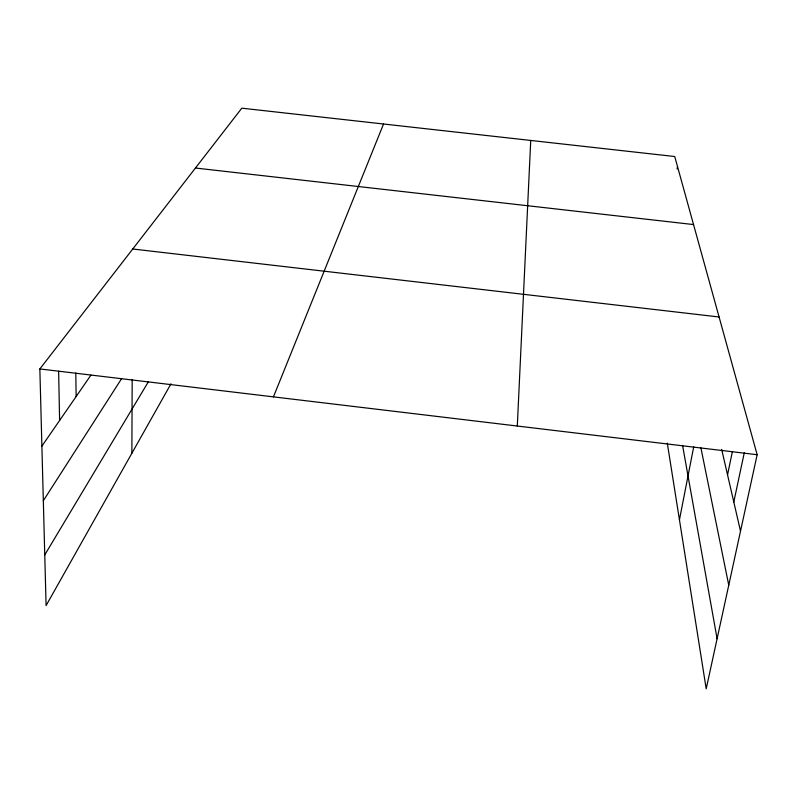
<?xml version="1.0" encoding="UTF-8"?>
<svg xmlns="http://www.w3.org/2000/svg" width="797" height="797" viewBox="0 0 797 797"><rect width="100%" height="100%" fill="white"/><g stroke="black" fill="none" stroke-linecap="round" stroke-linejoin="round"><path stroke-width="1.2" d="M131.874 453.254L132.182 379.78M517.303 426.036L530.732 140.441M677.101 169.014L677.52 166.593M679.442 519.833L693.689 446.918M727.541 474.833L732.333 451.879M733.798 501.99L744.278 452.786M170.986 383.785L46.096 605.571L39.85 368.941L241.81 108.173L674.74 156.531L757.15 454.708L706.202 688.827L667.298 443.122M273.441 396.876L383.546 124.003M44.762 554.901L148.501 381.554M43.327 500.725L121.652 378.565M41.892 446.121L90.898 375.158M195.454 168.028L693.549 224.565M132.74 249.003L719.083 316.987M39.85 368.941L757.15 454.708M721.693 449.468L740.513 531.151M700.902 447.824L728.757 585.187M682.571 445.403L717.101 638.756M58.619 371.233L59.616 420.457M75.795 372.996L76.143 396.517"/></g></svg>
